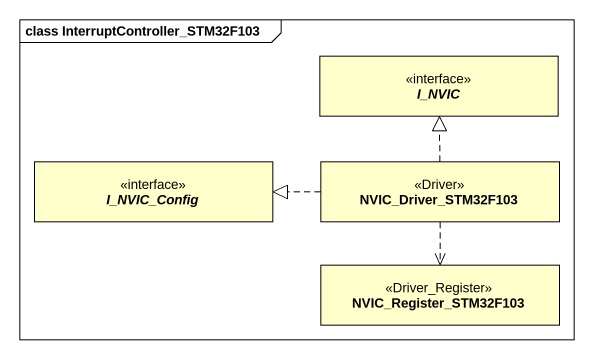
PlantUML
@startuml
mainframe class InterruptController_STM32F103
hide circle
hide empty members
interface I_NVIC
interface I_NVIC_Config
class NVIC_Driver_STM32F103 <<Driver>>
class NVIC_Register_STM32F103 <<Driver_Register>>
NVIC_Driver_STM32F103 .up.|> I_NVIC
NVIC_Driver_STM32F103 .left.|> I_NVIC_Config
NVIC_Driver_STM32F103 ..> NVIC_Register_STM32F103
@enduml
